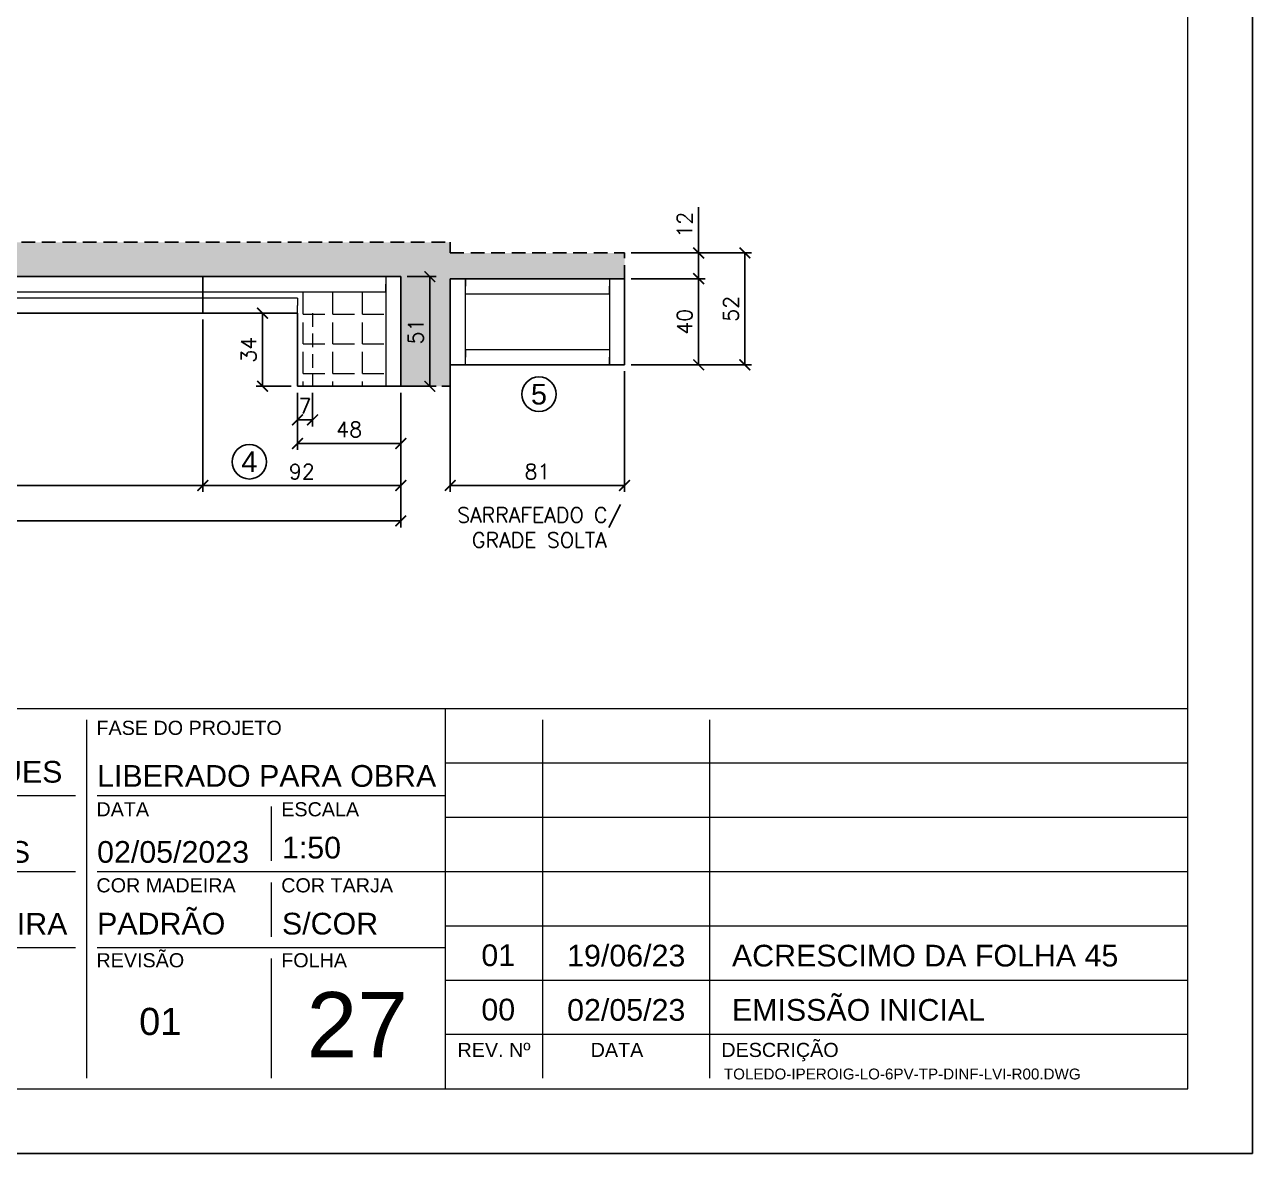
# Model space of a CAD drawing. Extents: x -23436 to 4767, y -4638 to 9755.
# Drawn here: x -15007 to -14436, y 1782 to 2307 of the extents above; entities that cross this region are included whole.
import ezdxf
from ezdxf.enums import TextEntityAlignment as Align

# ---------------------------------------------------------------- set-up
doc = ezdxf.new("R2010")
doc.units = 0
doc.header["$PDMODE"] = 2
doc.header["$PDSIZE"] = 10
doc.linetypes.add('HIDDEN', pattern=[9.525, 6.35, -3.175])
doc.layers.get('0').update_dxf_attribs({"lineweight": 13})
doc.layers.get('Defpoints').update_dxf_attribs({"lineweight": 13})
for name, color, linetype in [('Concreto', 250, 'HIDDEN'), ('Cota', 4, 'Continuous'), ('MB Logo', 255, 'Continuous'), ('Painéis', 200, 'Continuous'), ('Romaneio', 10, 'Continuous')]:
    doc.layers.add(name, color=color, linetype=linetype)
for name, color, linetype, lineweight in [('FOLHA MB', 7, 'Continuous', 13), ('N° Folha', 5, 'Continuous', 13), ('Sarr 2.2x7', 40, 'Continuous', 9)]:
    doc.layers.add(name, color=color, linetype=linetype, lineweight=lineweight)
doc.layers.add('Laje_Perimetro', color=7, linetype='Continuous', plot=False)
doc.styles.add('ARIAL', font='arial.ttf', dxfattribs={"oblique": 15, "height": 25})
doc.styles.add('MB_C01', font='arial.ttf', dxfattribs={"height": 1.3})
doc.styles.add('MB_C02', font='arial.ttf', dxfattribs={"height": 2})
doc.styles.add('MB_C03', font='arial.ttf', dxfattribs={"height": 2.5})
doc.styles.add('MB_C04', font='arial.ttf', dxfattribs={"height": 6})
doc.styles.add('ROMANS', font='romans.shx')
doc.dimstyles.new('Cota Paínel', dxfattribs={"dimtxt": 7, "dimasz": 5, "dimexe": 3, "dimexo": 3, "dimgap": 3, "dimtad": 1, "dimdec": 1, "dimzin": 12, "dimdsep": 46, "dimtxsty": 'ROMANS', "dimblk": 'ARCHTICK', "dimcen": 0, "dimclrd": 4, "dimclre": 4, "dimclrt": 1, "dimadec": 1, "dimazin": 3, "dimtfac": 1, "dimtdec": 1, "dimtmove": 0, "dimatfit": 3, "dimldrblk": 'OBLIQUE', "dimfxl": 1, "dimtolj": 1, "dimtzin": 12, "dimarcsym": 0})

# ---------------------------------------------------------------- blocks, each defined once
blk = doc.blocks.new('A$C169d8357')
at = {"layer": 'FOLHA MB', "color": 1}
for p, q in [((1109.82, 356.72), (70, 356.72)), ((1109.82, 356.72), (1109.82, 179.94)), ((1455.02, 356.72), (1109.82, 356.72)), ((943.14, 351.67), (943.14, 184.99)), ((1155.28, 184.99), (1155.28, 351.67)), ((1232.62, 351.67), (1232.62, 184.99)), ((1455.02, 331.47), (1109.82, 331.47)), ((938.09, 316.32), (791.61, 316.32)), ((1109.82, 316.32), (948.19, 316.32)), ((1029, 311.26), (1029, 286.01)), ((1455.02, 306.21), (1109.82, 306.21)), ((938.09, 280.96), (791.61, 280.96)), ((1109.82, 280.96), (948.19, 280.96)), ((1455.02, 280.96), (1109.82, 280.96)), ((1029, 275.91), (1029, 250.65)), ((1455.02, 255.7), (1109.82, 255.7)), ((938.09, 245.6), (450.7, 245.6)), ((1109.82, 245.6), (948.19, 245.6)), ((1029, 240.55), (1029, 184.99)), ((1455.02, 230.45), (1109.82, 230.45)), ((1455.02, 205.19), (1109.82, 205.19))]:
    blk.add_line(p, q, dxfattribs=at)
for points in [[(0, 1199.94), (0, 149.94), (1485.02, 149.94), (1485.02, 1199.94)], [(70, 1169.94), (70, 179.94), (1455.02, 179.94), (1455.02, 1169.94)]]:
    blk.add_lwpolyline(points, close=True, dxfattribs=at)
at = {"layer": 'FOLHA MB', "color": 6, "style": 'MB_C01'}
for s, height, p in [('FASE DO PROJETO', 6.5663, (947.79, 344.6)), ('DATA', 6.566, (947.79, 306.72)), ('ESCALA', 6.566, (1033.66, 306.72)), ('COR MADEIRA', 6.5663, (947.79, 271.36)), ('COR TARJA', 6.566, (1033.66, 271.36)), ('REVISÃO', 6.566, (947.79, 236.51)), ('FOLHA', 6.566, (1033.66, 236.51))]:
    blk.add_text(s, height=height, dxfattribs=at).set_placement(p)
at = {"layer": 'FOLHA MB', "color": 5}
for s, height, style, p in [('DANIEL RODRIGUES', 10.102, 'MB_C02', (791.61, 322.38)), ('LIBERADO PARA OBRA', 10.102, 'MB_C02', (948.09, 320.46)), ('1:50', 10.102, 'MB_C02', (1034, 287.12)), ('STEPHANIE/THAIS', 10.102, 'MB_C02', (791.51, 285.11)), ('02/05/2023', 10.102, 'MB_C02', (948.09, 285.11)), ('PADRÃO', 10.102, 'MB_C02', (948.09, 251.76)), ('FORMA DE MADEIRA', 10.102, 'MB_C02', (791.61, 251.66)), ('S/COR', 10.102, 'MB_C02', (1034, 251.76)), ('01', 10.102, 'MB_C02', (1126.67, 237.06)), ('19/06/23', 10.102, 'MB_C02', (1166.54, 236.89)), ('ACRESCIMO DA FOLHA 45', 10.102, 'MB_C02', (1243.12, 236.89)), ('EMISSÃO INICIAL', 10.102, 'MB_C02', (1243.12, 211.64)), ('01', 12.628, 'MB_C03', (967.63, 205.03)), ('00', 10.102, 'MB_C02', (1126.67, 211.8)), ('02/05/23', 10.102, 'MB_C02', (1166.54, 211.64))]:
    blk.add_text(s, height=height, dxfattribs=dict(at, style=style)).set_placement(p)
at = {"layer": 'FOLHA MB', "color": 6, "style": 'MB_C01'}
for s, p in [('REV. Nº', (1132.55, 198.09)), ('DATA', (1189.69, 198.09)), ('DESCRIÇÃO', (1265.45, 198.09))]:
    blk.add_text(s, height=6.566, dxfattribs=at).set_placement(p, align=Align.MIDDLE_CENTER)
at = {"layer": 'FOLHA MB', "insert": (1239.38, 189.41), "char_height": 5.051, "width": 210.8177, "attachment_point": 1, "style": 'MB_C04'}
blk.add_mtext('TOLEDO-IPEROIG-LO-6PV-TP-DINF-LVI-R00.DWG', dxfattribs=at)
blk = doc.blocks.new('_ArchTick')
at = {"color": 0, "linetype": 'ByBlock', "const_width": 0.15}
blk.add_lwpolyline([(-0.5, -0.5), (0.5, 0.5)], dxfattribs=at)
blk = doc.blocks.new('*D764')
at = {"layer": 'Cota', "color": 4, "lineweight": -2, "transparency": 16777216}
for p, q in [((-15168.15, 2170.03), (-15168.15, 2089.89)), ((-14924.15, 2170.03), (-14924.15, 2089.89)), ((-15168.15, 2092.89), (-14924.15, 2092.89))]:
    blk.add_line(p, q, dxfattribs=at)
at = {"layer": 'Defpoints', "color": 0, "transparency": 16777216}
for p in [(-15168.15, 2173.03), (-14924.15, 2173.03), (-14924.15, 2092.89)]:
    blk.add_point(p, dxfattribs=at)
at = {"layer": 'Cota', "color": 4, "lineweight": -2, "transparency": 16777216, "xscale": 5, "yscale": 5, "zscale": 5, "rotation": 180}
blk.add_blockref('_ArchTick', (-15168.15, 2092.89), dxfattribs=at)
at = {"layer": 'Cota', "color": 4, "lineweight": -2, "transparency": 16777216, "xscale": 5, "yscale": 5, "zscale": 5}
blk.add_blockref('_ArchTick', (-14924.15, 2092.89), dxfattribs=at)
at = {"layer": 'Cota', "color": 1, "transparency": 16777216, "insert": (-15046.15, 2099.39), "char_height": 7, "attachment_point": 5, "style": 'ROMANS'}
blk.add_mtext('\\A1;244', dxfattribs=at)
blk = doc.blocks.new('_OBLIQUE')
at = {"color": 0, "linetype": 'ByBlock', "lineweight": -2}
for p, q in [((0, 0), (-1, 0)), ((-0.5, -0.5), (0.5, 0.5))]:
    blk.add_line(p, q, dxfattribs=at)
blk = doc.blocks.new('*D765')
at = {"layer": 'Cota', "color": 4, "lineweight": -2, "transparency": 16777216}
for p, q in [((-14924.15, 2170.03), (-14924.15, 2089.89)), ((-14832.15, 2127.09), (-14832.15, 2089.89)), ((-14924.15, 2092.89), (-14832.15, 2092.89))]:
    blk.add_line(p, q, dxfattribs=at)
at = {"layer": 'Defpoints', "color": 0, "transparency": 16777216}
for p in [(-14924.15, 2173.03), (-14832.15, 2130.09), (-14832.15, 2092.89)]:
    blk.add_point(p, dxfattribs=at)
at = {"layer": 'Cota', "color": 4, "lineweight": -2, "transparency": 16777216, "xscale": 5, "yscale": 5, "zscale": 5, "rotation": 180}
blk.add_blockref('_ArchTick', (-14924.15, 2092.89), dxfattribs=at)
at = {"layer": 'Cota', "color": 4, "lineweight": -2, "transparency": 16777216, "xscale": 5, "yscale": 5, "zscale": 5}
blk.add_blockref('_ArchTick', (-14832.15, 2092.89), dxfattribs=at)
at = {"layer": 'Cota', "color": 1, "transparency": 16777216, "insert": (-14878.15, 2099.39), "char_height": 7, "attachment_point": 5, "style": 'ROMANS'}
blk.add_mtext('\\A1;92', dxfattribs=at)
blk = doc.blocks.new('*D766')
at = {"layer": 'Cota', "color": 4, "lineweight": -2, "transparency": 16777216}
for p, q in [((-15656.15, 2170.03), (-15656.15, 2073.41)), ((-14832.15, 2127.09), (-14832.15, 2073.41)), ((-14832.15, 2076.41), (-15656.15, 2076.41))]:
    blk.add_line(p, q, dxfattribs=at)
at = {"layer": 'Defpoints', "color": 0, "transparency": 16777216}
for p in [(-15656.15, 2173.03), (-14832.15, 2130.09), (-15656.15, 2076.41)]:
    blk.add_point(p, dxfattribs=at)
at = {"layer": 'Cota', "color": 4, "lineweight": -2, "transparency": 16777216, "xscale": 5, "yscale": 5, "zscale": 5, "rotation": 180}
blk.add_blockref('_ArchTick', (-15656.15, 2076.41), dxfattribs=at)
at = {"layer": 'Cota', "color": 4, "lineweight": -2, "transparency": 16777216, "xscale": 5, "yscale": 5, "zscale": 5}
blk.add_blockref('_ArchTick', (-14832.15, 2076.41), dxfattribs=at)
at = {"layer": 'Cota', "color": 1, "transparency": 16777216, "insert": (-15244.15, 2082.91), "char_height": 7, "attachment_point": 5, "style": 'ROMANS'}
blk.add_mtext('\\A1;824', dxfattribs=at)
blk = doc.blocks.new('*D767')
at = {"layer": 'Cota', "color": 4, "lineweight": -2, "transparency": 16777216}
for p, q in [((-14809.15, 2146.03), (-14809.15, 2089.89)), ((-14728.15, 2146.03), (-14728.15, 2089.89)), ((-14728.15, 2092.89), (-14809.15, 2092.89))]:
    blk.add_line(p, q, dxfattribs=at)
at = {"layer": 'Defpoints', "color": 0, "transparency": 16777216}
for p in [(-14809.15, 2149.03), (-14728.15, 2149.03), (-14809.15, 2092.89)]:
    blk.add_point(p, dxfattribs=at)
at = {"layer": 'Cota', "color": 4, "lineweight": -2, "transparency": 16777216, "xscale": 5, "yscale": 5, "zscale": 5, "rotation": 180}
blk.add_blockref('_ArchTick', (-14809.15, 2092.89), dxfattribs=at)
at = {"layer": 'Cota', "color": 4, "lineweight": -2, "transparency": 16777216, "xscale": 5, "yscale": 5, "zscale": 5}
blk.add_blockref('_ArchTick', (-14728.15, 2092.89), dxfattribs=at)
at = {"layer": 'Cota', "color": 1, "transparency": 16777216, "insert": (-14768.65, 2099.39), "char_height": 7, "attachment_point": 5, "style": 'ROMANS'}
blk.add_mtext('\\A1;81', dxfattribs=at)
blk = doc.blocks.new('*D768')
at = {"layer": 'Cota', "color": 4, "lineweight": -2, "transparency": 16777216}
for p, q in [((-14725.15, 2189.03), (-14690.73, 2189.03)), ((-14693.73, 2149.03), (-14693.73, 2189.03)), ((-14725.15, 2149.03), (-14690.73, 2149.03))]:
    blk.add_line(p, q, dxfattribs=at)
at = {"layer": 'Defpoints', "color": 0, "transparency": 16777216}
for p in [(-14728.15, 2189.03), (-14693.73, 2189.03), (-14728.15, 2149.03)]:
    blk.add_point(p, dxfattribs=at)
at = {"layer": 'Cota', "color": 4, "lineweight": -2, "transparency": 16777216, "xscale": 5, "yscale": 5, "zscale": 5}
for p, rotation in [((-14693.73, 2189.03), 90), ((-14693.73, 2149.03), 270)]:
    blk.add_blockref('_ArchTick', p, dxfattribs=dict(at, rotation=rotation))
at = {"layer": 'Cota', "color": 1, "transparency": 16777216, "insert": (-14700.23, 2169.03), "char_height": 7, "attachment_point": 5, "rotation": 90, "style": 'ROMANS'}
blk.add_mtext('\\A1;40', dxfattribs=at)
blk = doc.blocks.new('*D769')
at = {"layer": 'Cota', "color": 4, "lineweight": -2, "transparency": 16777216}
for p, q in [((-14693.73, 2201.03), (-14693.73, 2222.36)), ((-14725.15, 2201.03), (-14690.73, 2201.03)), ((-14693.73, 2189.03), (-14693.73, 2201.03)), ((-14725.15, 2189.03), (-14690.73, 2189.03))]:
    blk.add_line(p, q, dxfattribs=at)
at = {"layer": 'Defpoints', "color": 0, "transparency": 16777216}
for p in [(-14728.15, 2201.03), (-14693.73, 2201.03), (-14728.15, 2189.03)]:
    blk.add_point(p, dxfattribs=at)
at = {"layer": 'Cota', "color": 4, "lineweight": -2, "transparency": 16777216, "xscale": 5, "yscale": 5, "zscale": 5}
for p, rotation in [((-14693.73, 2201.03), 90), ((-14693.73, 2189.03), 270)]:
    blk.add_blockref('_ArchTick', p, dxfattribs=dict(at, rotation=rotation))
at = {"layer": 'Cota', "color": 1, "transparency": 16777216, "insert": (-14700.23, 2214.19), "char_height": 7, "attachment_point": 5, "rotation": 90, "style": 'ROMANS'}
blk.add_mtext('\\A1;12', dxfattribs=at)
blk = doc.blocks.new('*D770')
at = {"layer": 'Cota', "color": 4, "lineweight": -2, "transparency": 16777216}
for p, q in [((-14725.15, 2201.03), (-14669.23, 2201.03)), ((-14672.23, 2149.03), (-14672.23, 2201.03)), ((-14725.15, 2149.03), (-14669.23, 2149.03))]:
    blk.add_line(p, q, dxfattribs=at)
at = {"layer": 'Defpoints', "color": 0, "transparency": 16777216}
for p in [(-14728.15, 2201.03), (-14672.23, 2201.03), (-14728.15, 2149.03)]:
    blk.add_point(p, dxfattribs=at)
at = {"layer": 'Cota', "color": 4, "lineweight": -2, "transparency": 16777216, "xscale": 5, "yscale": 5, "zscale": 5}
for p, rotation in [((-14672.23, 2201.03), 90), ((-14672.23, 2149.03), 270)]:
    blk.add_blockref('_ArchTick', p, dxfattribs=dict(at, rotation=rotation))
at = {"layer": 'Cota', "color": 1, "transparency": 16777216, "insert": (-14678.73, 2175.03), "char_height": 7, "attachment_point": 5, "rotation": 90, "style": 'ROMANS'}
blk.add_mtext('\\A1;52', dxfattribs=at)
blk = doc.blocks.new('*D1063')
at = {"layer": 'Cota', "color": 4, "lineweight": -2, "transparency": 16777216}
for p, q in [((-14880.15, 2136.03), (-14880.15, 2109.44)), ((-14832.15, 2136.03), (-14832.15, 2109.44)), ((-14880.15, 2112.44), (-14832.15, 2112.44))]:
    blk.add_line(p, q, dxfattribs=at)
at = {"layer": 'Defpoints', "color": 0, "transparency": 16777216}
for p in [(-14880.15, 2139.03), (-14832.15, 2139.03), (-14832.15, 2112.44)]:
    blk.add_point(p, dxfattribs=at)
at = {"layer": 'Cota', "color": 4, "lineweight": -2, "transparency": 16777216, "xscale": 5, "yscale": 5, "zscale": 5, "rotation": 180}
blk.add_blockref('_ArchTick', (-14880.15, 2112.44), dxfattribs=at)
at = {"layer": 'Cota', "color": 4, "lineweight": -2, "transparency": 16777216, "xscale": 5, "yscale": 5, "zscale": 5}
blk.add_blockref('_ArchTick', (-14832.15, 2112.44), dxfattribs=at)
at = {"layer": 'Cota', "color": 1, "transparency": 16777216, "insert": (-14856.15, 2118.94), "char_height": 7, "attachment_point": 5, "style": 'ROMANS'}
blk.add_mtext('\\A1;48', dxfattribs=at)
blk = doc.blocks.new('*D1064')
at = {"layer": 'Cota', "color": 4, "lineweight": -2, "transparency": 16777216}
for p, q in [((-14883.15, 2173.03), (-14899.4, 2173.03)), ((-14896.4, 2139.03), (-14896.4, 2173.03)), ((-14883.15, 2139.03), (-14899.4, 2139.03))]:
    blk.add_line(p, q, dxfattribs=at)
at = {"layer": 'Defpoints', "color": 0, "transparency": 16777216}
for p in [(-14896.4, 2173.03), (-14880.15, 2173.03), (-14880.15, 2139.03)]:
    blk.add_point(p, dxfattribs=at)
at = {"layer": 'Cota', "color": 4, "lineweight": -2, "transparency": 16777216, "xscale": 5, "yscale": 5, "zscale": 5}
for p, rotation in [((-14896.4, 2173.03), 90), ((-14896.4, 2139.03), 270)]:
    blk.add_blockref('_ArchTick', p, dxfattribs=dict(at, rotation=rotation))
at = {"layer": 'Cota', "color": 1, "transparency": 16777216, "insert": (-14902.9, 2156.03), "char_height": 7, "attachment_point": 5, "rotation": 90, "style": 'ROMANS'}
blk.add_mtext('\\A1;34', dxfattribs=at)
blk = doc.blocks.new('*D1065')
at = {"layer": 'Cota', "color": 4, "lineweight": -2, "transparency": 16777216}
for p, q in [((-14880.15, 2136.03), (-14880.15, 2120.4)), ((-14873.15, 2136.03), (-14873.15, 2120.4)), ((-14873.15, 2123.4), (-14880.15, 2123.4))]:
    blk.add_line(p, q, dxfattribs=at)
at = {"layer": 'Defpoints', "color": 0, "transparency": 16777216}
for p in [(-14880.15, 2139.03), (-14873.15, 2139.03), (-14880.15, 2123.4)]:
    blk.add_point(p, dxfattribs=at)
at = {"layer": 'Cota', "color": 4, "lineweight": -2, "transparency": 16777216, "xscale": 5, "yscale": 5, "zscale": 5, "rotation": 180}
blk.add_blockref('_ArchTick', (-14880.15, 2123.4), dxfattribs=at)
at = {"layer": 'Cota', "color": 4, "lineweight": -2, "transparency": 16777216, "xscale": 5, "yscale": 5, "zscale": 5}
blk.add_blockref('_ArchTick', (-14873.15, 2123.4), dxfattribs=at)
at = {"layer": 'Cota', "color": 1, "transparency": 16777216, "insert": (-14876.65, 2129.9), "char_height": 7, "attachment_point": 5, "style": 'ROMANS'}
blk.add_mtext('\\A1;7', dxfattribs=at)
blk = doc.blocks.new('*D1069')
at = {"layer": 'Cota', "color": 4, "lineweight": -2, "transparency": 16777216}
for p, q in [((-14829.15, 2190.03), (-14815.67, 2190.03)), ((-14818.67, 2190.03), (-14818.67, 2139.03)), ((-14829.15, 2139.03), (-14815.67, 2139.03))]:
    blk.add_line(p, q, dxfattribs=at)
at = {"layer": 'Defpoints', "color": 0, "transparency": 16777216}
for p in [(-14832.15, 2190.03), (-14832.15, 2139.03), (-14818.67, 2139.03)]:
    blk.add_point(p, dxfattribs=at)
at = {"layer": 'Cota', "color": 4, "lineweight": -2, "transparency": 16777216, "xscale": 5, "yscale": 5, "zscale": 5}
for p, rotation in [((-14818.67, 2190.03), 90), ((-14818.67, 2139.03), 270)]:
    blk.add_blockref('_ArchTick', p, dxfattribs=dict(at, rotation=rotation))
at = {"layer": 'Cota', "color": 1, "transparency": 16777216, "insert": (-14825.17, 2164.53), "char_height": 7, "attachment_point": 5, "rotation": 90, "style": 'ROMANS'}
blk.add_mtext('\\A1;51', dxfattribs=at)

msp = doc.modelspace()

# ---------------------------------------------------------------- hatches: boundary and pattern name
at = {"true_color": 0x636466}
h = msp.add_hatch(dxfattribs=at)
h.set_pattern_fill('ANGLE', color=251, scale=50)
h.set_pattern_definition([(0, (0, 0), (0, 13.75), [10, -3.75]), (90, (0, 0), (-13.75, 8e-16), [10, -3.75])])
h.paths.add_polyline_path([(-14839.15, 2183.03), (-14880.15, 2183.03), (-14880.15, 2139.03), (-14839.15, 2139.03)])
at = {"layer": 'Concreto'}
h = msp.add_hatch(dxfattribs=at)
h.set_pattern_fill('AR-CONC', color=256, scale=2.5)
h.set_pattern_definition([(50, (0, 0), (17.931505, -1.568803), [1.875, -20.625]), (355, (0, 0), (-3.468783, 18.804803), [1.5, -16.5]), (100.45144, (1.494, -0.13), (14.462721, 17.236), [1.593505, -17.528553]), (46.1842, (0, 5), (26.681033, -4.137982), [2.8125, -30.9375]), (96.63564, (2.223, 4.655), (23.36655, 24.352965), [2.39026, -26.292844]), (351.18416, (0, 5), (23.36655, 24.352965), [2.25, -24.75]), (21, (2.5, 3.75), (14.922676, -10.065472), [1.875, -20.625]), (326, (2.5, 3.75), (6.082883, 18.128751), [1.5, -16.5]), (71.45144, (3.744, 2.911), (21.00556, 8.063279), [1.593505, -17.528553]), (37.5, (0, 0), (0.3039964, 8.3223463), [0, -16.3, 0, -16.75, 0, -16.5625]), (7.5, (0, 0), (6.5767384, 9.860293), [0, -9.55, 0, -15.925, 0, -6.3125]), (327.5, (-5.575, 0), (13.345561, -0.5638718), [0, -6.25, 0, -19.5, 0, -25.875]), (317.5, (-8.075, 0), (14.579654, 2.5026246), [0, -8.125, 0, -12.95, 0, -18.375])])
h.paths.add_polyline_path([(-14809.15, 2189.03), (-14728.15, 2189.03), (-14728.15, 2201.03), (-14809.15, 2201.03), (-14809.15, 2206.03), (-15656.15, 2206.03), (-15656.15, 2190.03), (-15649.15, 2190.03), (-14835.15, 2190.03), (-14832.15, 2190.03), (-14832.15, 2173.03), (-14832.15, 2139.03), (-14809.15, 2139.03), (-14809.15, 2149.03)])

# ---------------------------------------------------------------- linework, layer by layer
for p, q in [((-15656.15, 2206.03), (-14809.15, 2206.03)), ((-14809.15, 2206.03), (-14809.15, 2201.03)), ((-14809.15, 2201.03), (-14728.15, 2201.03)), ((-14728.15, 2189.03), (-14728.15, 2201.03)), ((-14809.15, 2149.03), (-14809.15, 2139.03)), ((-14832.15, 2139.03), (-14809.15, 2139.03))]:
    msp.add_line(p, q, dxfattribs=at)
at = {"layer": 'Laje_Perimetro'}
msp.add_lwpolyline([(-14436.36, 2832.26), (-15921.38, 2832.26), (-15921.38, 1782.26), (-14436.36, 1782.26)], close=True, dxfattribs=at)
at = {"layer": 'Painéis'}
for p, q in [((-15656.15, 2190.03), (-14832.15, 2190.03)), ((-14924.15, 2190.03), (-14924.15, 2173.03)), ((-14832.15, 2190.03), (-14832.15, 2173.03)), ((-14832.15, 2190.03), (-14832.15, 2139.03)), ((-14809.15, 2189.03), (-14728.15, 2189.03)), ((-14809.15, 2189.03), (-14809.15, 2149.03)), ((-14728.15, 2189.03), (-14728.15, 2149.03)), ((-15656.15, 2173.03), (-14880.15, 2173.03)), ((-14880.15, 2173.03), (-14880.15, 2139.03)), ((-14809.15, 2149.03), (-14728.15, 2149.03)), ((-14832.15, 2139.03), (-14880.15, 2139.03))]:
    msp.add_line(p, q, dxfattribs=at)
at = {"layer": 'Romaneio'}
for centre in [(-14767.93, 2135.36), (-14902.54, 2103.91)]:
    msp.add_circle(centre, 8, dxfattribs=at)
at = {"layer": 'Sarr 2.2x7', "color": 50}
for p, q in [((-15649.15, 2190.03), (-14839.15, 2190.03)), ((-14839.15, 2190.03), (-14839.15, 2186.53)), ((-14839.15, 2183.03), (-14839.15, 2186.53)), ((-14809.15, 2149.03), (-14809.15, 2189.03)), ((-14809.15, 2189.03), (-14805.65, 2189.03)), ((-14802.15, 2189.03), (-14805.65, 2189.03)), ((-14802.15, 2149.03), (-14802.15, 2189.03)), ((-14802.15, 2189.03), (-14802.15, 2185.53)), ((-14802.15, 2189.03), (-14735.15, 2189.03)), ((-14735.15, 2189.03), (-14731.65, 2189.03)), ((-14735.15, 2189.03), (-14735.15, 2149.03)), ((-14735.15, 2189.03), (-14735.15, 2185.53)), ((-14728.15, 2189.03), (-14731.65, 2189.03)), ((-14728.15, 2189.03), (-14728.15, 2149.03)), ((-15649.15, 2183.03), (-14839.15, 2183.03)), ((-14880.15, 2180.03), (-15649.15, 2180.03)), ((-14880.15, 2180.03), (-14880.15, 2176.53)), ((-14802.15, 2182.03), (-14802.15, 2185.53)), ((-14802.15, 2182.03), (-14735.15, 2182.03)), ((-14735.15, 2182.03), (-14735.15, 2185.53)), ((-14880.15, 2173.03), (-14880.15, 2176.53)), ((-14880.15, 2173.03), (-15649.15, 2173.03)), ((-14735.15, 2156.03), (-14802.15, 2156.03)), ((-14802.15, 2156.03), (-14802.15, 2152.53)), ((-14802.15, 2149.03), (-14802.15, 2152.53)), ((-14735.15, 2156.03), (-14735.15, 2152.53)), ((-14735.15, 2149.03), (-14735.15, 2152.53)), ((-14809.15, 2149.03), (-14805.65, 2149.03)), ((-14802.15, 2149.03), (-14805.65, 2149.03)), ((-14735.15, 2149.03), (-14802.15, 2149.03)), ((-14735.15, 2149.03), (-14731.65, 2149.03)), ((-14728.15, 2149.03), (-14731.65, 2149.03))]:
    msp.add_line(p, q, dxfattribs=at)
at = {"layer": 'Sarr 2.2x7', "linetype": 'HIDDEN'}
msp.add_line((-14873.15, 2173.03), (-14873.15, 2139.03), dxfattribs=at)
at = {"layer": 'Sarr 2.2x7'}
msp.add_lwpolyline([(-14839.15, 2139.03), (-14832.15, 2139.03), (-14832.15, 2190.03), (-14839.15, 2190.03)], close=True, dxfattribs=at)

# ---------------------------------------------------------------- block references
at = {"layer": 'MB Logo'}
msp.add_blockref('A$C169d8357', (-15921.38, 1632.32), dxfattribs=at)

# ---------------------------------------------------------------- texts
at = {"layer": 'N° Folha', "color": 5, "style": 'MB_C04'}
msp.add_text('27', height=30.306, dxfattribs=at).set_placement((-14875.91, 1827))
at = {"layer": 'Painéis', "color": 1, "insert": (-14767.71, 2073.35), "char_height": 7, "attachment_point": 5, "style": 'ROMANS'}
msp.add_mtext('\\A1;SARRAFEADO C/\\PGRADE SOLTA', dxfattribs=at)
at = {"layer": 'Romaneio', "color": 0, "style": 'ARIAL'}
for s, p in [('5', (-14767.93, 2135.36)), ('4', (-14902.54, 2103.91))]:
    msp.add_text(s, height=9.6, dxfattribs=at).set_placement(p, align=Align.MIDDLE_CENTER)

# ---------------------------------------------------------------- dimensions: what is measured, and where the dimension line sits
at = {"layer": 'Cota'}
for base, p1, p2, picture, middle in [((-14693.73, 2201.03), (-14728.15, 2189.03), (-14728.15, 2201.03), '*D769', (-14700.23, 2214.19)), ((-14672.23, 2201.03), (-14728.15, 2149.03), (-14728.15, 2201.03), '*D770', (-14678.73, 2175.03)), ((-14818.67, 2139.03), (-14832.15, 2190.03), (-14832.15, 2139.03), '*D1069', (-14825.17, 2164.53)), ((-14693.73, 2189.03), (-14728.15, 2149.03), (-14728.15, 2189.03), '*D768', (-14700.23, 2169.03)), ((-14896.4, 2173.03), (-14880.15, 2139.03), (-14880.15, 2173.03), '*D1064', (-14902.9, 2156.03))]:
    dim = msp.add_linear_dim(base=base, p1=p1, p2=p2, angle=90, dimstyle='Cota Paínel', dxfattribs=at)
    dim.commit()
    dim.dimension.update_dxf_attribs({"geometry": picture, "text_midpoint": middle})
for base, p1, p2, picture, middle in [((-15656.15, 2076.41), (-14832.15, 2130.09), (-15656.15, 2173.03), '*D766', (-15244.15, 2082.91)), ((-14809.15, 2092.89), (-14728.15, 2149.03), (-14809.15, 2149.03), '*D767', (-14768.65, 2099.39)), ((-14832.15, 2112.44), (-14880.15, 2139.03), (-14832.15, 2139.03), '*D1063', (-14856.15, 2118.94))]:
    dim = msp.add_linear_dim(base=base, p1=p1, p2=p2, dimstyle='Cota Paínel', dxfattribs=at)
    dim.commit()
    dim.dimension.update_dxf_attribs({"geometry": picture, "text_midpoint": middle})
for base, p1, p2, picture, middle in [((-14924.15, 2092.89), (-15168.15, 2173.03), (-14924.15, 2173.03), '*D764', (-15046.15, 2099.39)), ((-14832.15, 2092.89), (-14924.15, 2173.03), (-14832.15, 2130.09), '*D765', (-14878.15, 2099.39))]:
    dim = msp.add_linear_dim(base=base, p1=p1, p2=p2, dimstyle='Cota Paínel', override={"dimtmove": 1}, dxfattribs=at)
    dim.commit()
    dim.dimension.update_dxf_attribs({"geometry": picture, "text_midpoint": middle})
dim = msp.add_linear_dim(base=(-14880.15, 2123.4), p1=(-14873.15, 2139.03), p2=(-14880.15, 2139.03), dimstyle='Cota Paínel', dxfattribs=at)
dim.commit()
dim.dimension.update_dxf_attribs({"geometry": '*D1065', "text_midpoint": (-14876.65, 2123.4), "dimtype": 160})

doc.saveas('drawing.dxf')
